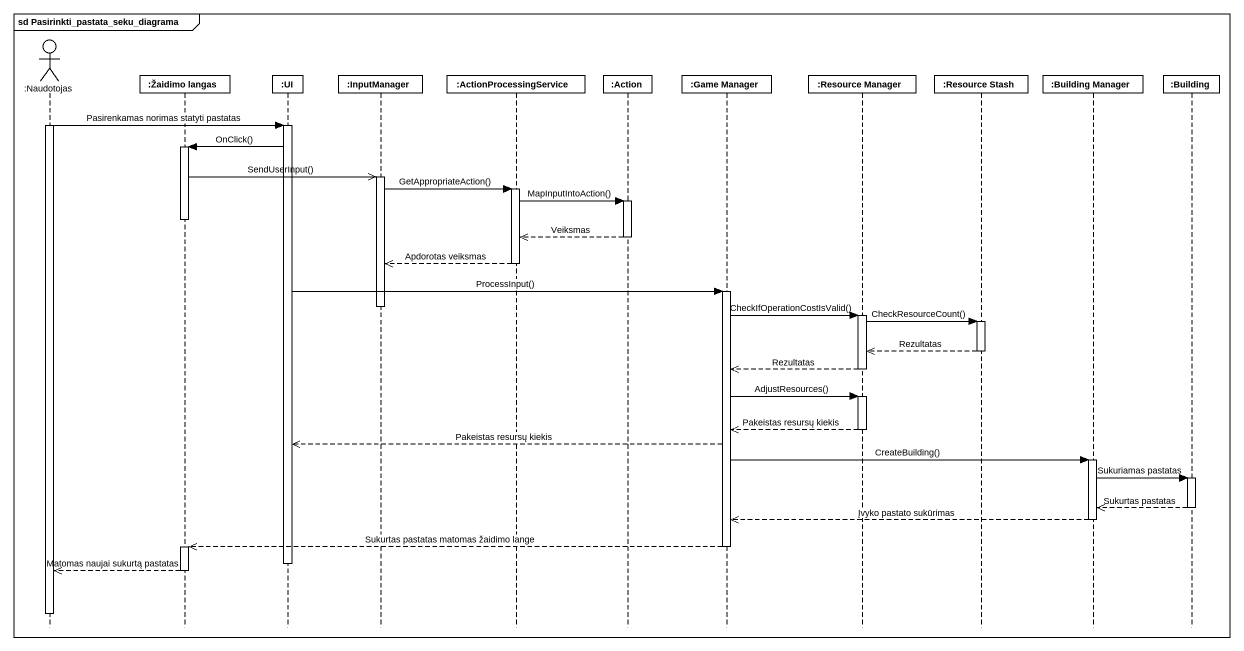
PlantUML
@startuml
mainframe sd Pasirinkti_pastata_seku_diagrama
hide footbox
actor ":Naudotojas" as Naudotojas
participant ":Žaidimo langas" as Žaidimo_langas
participant ":UI" as UI
participant ":InputManager" as InputManager
participant ":ActionProcessingService" as ActionProcessingService
participant ":Action" as Action_
participant ":Game Manager" as Game_Manager
participant ":Resource Manager" as Resource_Manager
participant ":Resource Stash" as Resource_Stash
participant ":Building Manager" as Building_Manager
participant ":Building" as Building

activate Naudotojas
Naudotojas -> UI : Pasirenkamas norimas statyti pastatas
activate UI
UI -> Žaidimo_langas : OnClick()
activate Žaidimo_langas
Žaidimo_langas ->> InputManager : SendUserInput()
activate InputManager
InputManager -> ActionProcessingService : GetAppropriateAction()
activate ActionProcessingService
ActionProcessingService -> Action_ : MapInputIntoAction()
activate Action_
deactivate Žaidimo_langas
Action_ -->> ActionProcessingService : Veiksmas
deactivate Action_
ActionProcessingService -->> InputManager : Apdorotas veiksmas
deactivate ActionProcessingService
UI -> Game_Manager : ProcessInput()
activate Game_Manager
deactivate InputManager
Game_Manager -> Resource_Manager : CheckIfOperationCostIsValid()
activate Resource_Manager
Resource_Manager -> Resource_Stash : CheckResourceCount()
activate Resource_Stash
Resource_Stash -->> Resource_Manager : Rezultatas
deactivate Resource_Stash
Resource_Manager -->> Game_Manager : Rezultatas
deactivate Resource_Manager
Game_Manager -> Resource_Manager : AdjustResources()
activate Resource_Manager
Resource_Manager -->> Game_Manager : Pakeistas resursų kiekis
deactivate Resource_Manager
Game_Manager -->> UI : Pakeistas resursų kiekis
Game_Manager -> Building_Manager : CreateBuilding()
activate Building_Manager
Building_Manager -> Building : Sukuriamas pastatas
activate Building
Building -->> Building_Manager : Sukurtas pastatas
deactivate Building
Building_Manager -->> Game_Manager : Įvyko pastato sukūrimas
deactivate Building_Manager
Game_Manager -->> Žaidimo_langas : Sukurtas pastatas matomas žaidimo lange
deactivate Game_Manager
activate Žaidimo_langas
deactivate UI
Žaidimo_langas -->> Naudotojas : Matomas naujai sukurtą pastatas
deactivate Žaidimo_langas
deactivate Naudotojas
@enduml
